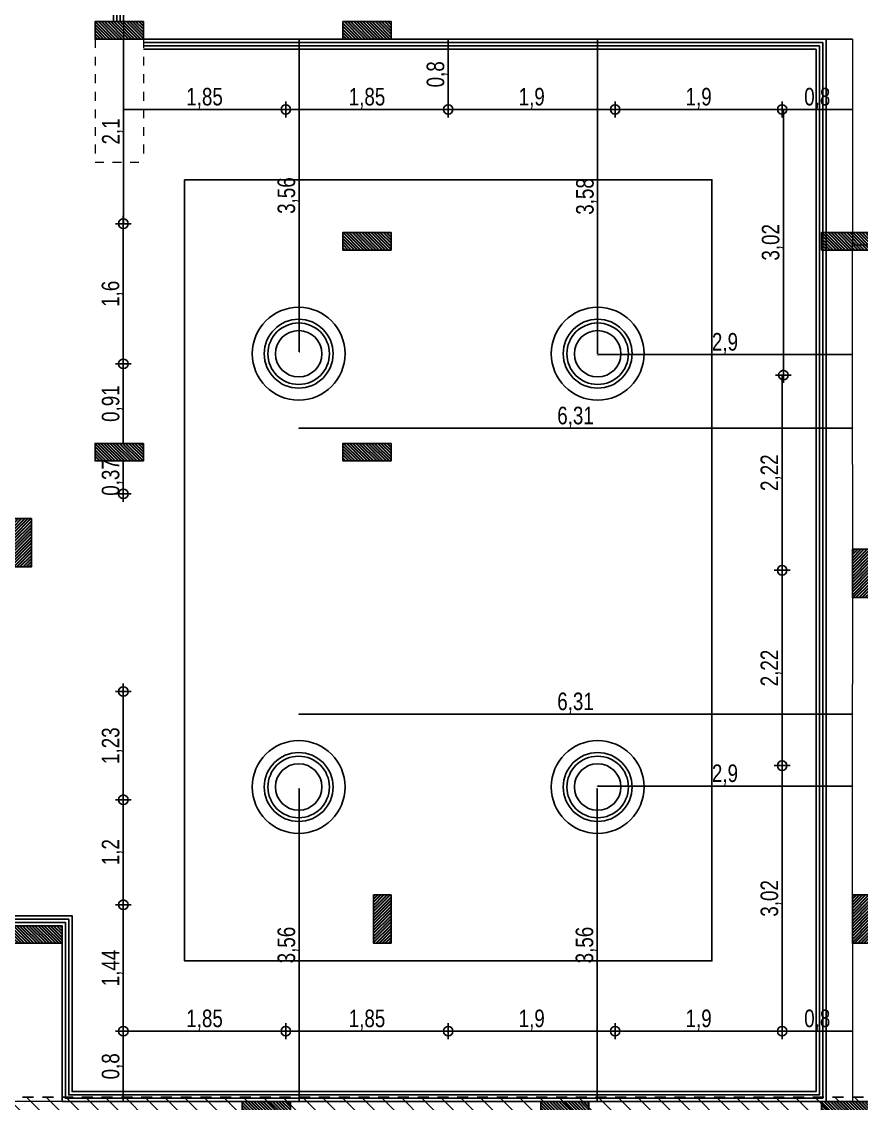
# Model space of a CAD drawing. Header units: inches. Extents: x -279 to 561, y -345 to 342.
# Drawn here: x -215.57 to -206.01, y 82.54 to 94.85 of the extents above; entities that cross this region are included whole.
import ezdxf

# ---------------------------------------------------------------- set-up
doc = ezdxf.new("R2010")
doc.units = ezdxf.units.IN
doc.header["$LTSCALE"] = 0.5
doc.header["$MEASUREMENT"] = 0
doc.linetypes.add('$0$HIDDEN', pattern=[0.375, 0.25, -0.125])
doc.linetypes.add('HIDDEN', pattern=[0.375, 0.25, -0.125])
for name, color, linetype, lineweight in [('.', 14, 'Continuous', 9), ('A-WALL', 113, 'Continuous', 13), ('columns', 5, 'Continuous', 30), ('es.writing', 144, 'Continuous', 9)]:
    doc.layers.add(name, color=color, linetype=linetype, lineweight=lineweight)
for name, color, linetype in [('ceiling', 4, 'Continuous'), ('CEILING FIXTURES LEGENDS$0$E-LTG', 1, 'Continuous'), ('COULMN', 5, 'Continuous'), ('S-DIM', 7, 'Continuous'), ('WAL', 7, 'Continuous')]:
    doc.layers.add(name, color=color, linetype=linetype)
doc.styles.add('ROM', font='AGENCYR.TTF', dxfattribs={"width": 0.8})
doc.styles.get("Standard").update_dxf_attribs({"font": 'arial.ttf'})
doc.dimstyles.new('Copy(9) of ISO-25', dxfattribs={"dimtxt": 0.2, "dimasz": 0.02, "dimexe": 0.05, "dimexo": 0.05, "dimgap": 0.02, "dimtad": 1, "dimtxsty": 'ROM', "dimblk": 'ARCHTICK', "dimcen": 0.03, "dimse1": 1, "dimse2": 1, "dimclrd": 248, "dimclrt": 248, "dimadec": 0, "dimazin": 0, "dimtfac": 1, "dimtmove": 0, "dimatfit": 3, "dimldrblk": 'DOT', "dimfxl": 1, "dimarcsym": 0})
doc.dimstyles.get("Standard").update_dxf_attribs({"dimtxt": 0.18, "dimasz": 0.18, "dimexe": 0.18, "dimexo": 0.0625, "dimgap": 0.09, "dimtad": 0, "dimtih": 1, "dimtoh": 1, "dimzin": 0, "dimdsep": 46, "dimtxsty": 'Standard', "dimcen": 0.09, "dimadec": 0, "dimazin": 0, "dimtfac": 1, "dimtofl": 0, "dimtmove": 0, "dimatfit": 3, "dimfxl": 1, "dimtolj": 1, "dimtzin": 0, "dimarcsym": 0})
pattern_1 = [(44.999999994, (-401352.823026, -809058.279867), (-0.01767766952786, 0.0176776695315), [])]
pattern_2 = [(224.999999994, (401330.29777, 809051.61922), (0.01767766952786, -0.0176776695315), [])]

# ---------------------------------------------------------------- blocks, each defined once
blk = doc.blocks.new('fbv b')
at = {"layer": '.'}
h = blk.add_hatch(dxfattribs=at)
h.set_pattern_fill('ANSI31', color=8, scale=0.05)
h.set_pattern_definition([(45, (33, 0), (-0.1122532, 0.1122532), [])])
h.paths.add_polyline_path([(1.127, 9.159), (-18.853, 9.159), (-18.853, -15.841), (1.127, -15.841)])
h.paths.add_polyline_path([(0.877, -15.591), (-18.603, -15.591), (-18.603, 8.909), (0.877, 8.909)], flags=16)
at = {"layer": 'columns', "true_color": 0x105689}
h = blk.add_hatch(dxfattribs=at)
h.set_pattern_fill('ANSI31', color=146, scale=0.2, angle=-1080)
h.set_pattern_definition([(44.999999994, (-401350.423026, -809050.004867), (-0.01767766952786, 0.0176776695315), [])])
h.paths.add_polyline_path([(-8.763, 3.809), (-8.963, 3.809), (-8.963, 3.259), (-8.763, 3.259)])
h = blk.add_hatch(dxfattribs=at)
h.set_pattern_fill('ANSI31', color=146, scale=0.2, angle=-1170)
h.set_pattern_definition([(314.999999994, (-809066.182293, 401345.269137), (0.0176776695315, 0.01767766952786), [])])
h.paths.add_polyline_path([(-4.807, 3.609), (-4.807, 3.809), (-5.357, 3.809), (-5.357, 3.609)])
h = blk.add_hatch(dxfattribs=at)
h.set_pattern_fill('ANSI31', color=146, scale=0.2, angle=-1170)
h.set_pattern_definition([(314.999999994, (-809070.466233, 401345.269137), (0.0176776695315, 0.01767766952786), [])])
h.paths.add_polyline_path([(-0.873, 3.609), (-0.873, 3.809), (-1.423, 3.809), (-1.423, 3.609)])
at = {"layer": 'columns'}
h = blk.add_hatch(dxfattribs=at)
h.set_pattern_fill('ANSI31', color=3, scale=0.2, angle=-1260)
h.set_pattern_definition([(224.999999994, (401342.58777, 809072.852344), (0.01767766952786, -0.0176776695315), [])])
h.paths.add_polyline_path([(0.927, 3.259), (1.127, 3.259), (1.127, 3.809), (0.927, 3.809)])
h = blk.add_hatch(dxfattribs=at)
h.set_pattern_fill('ANSI31', color=3, scale=0.2, angle=-1260)
h.set_pattern_definition([(224.999999994, (401342.58777, 809069.652344), (0.01767766952786, -0.0176776695315), [])])
h.paths.add_polyline_path([(0.927, 0.059), (1.127, 0.059), (1.127, 0.609), (0.927, 0.609)])
h = blk.add_hatch(dxfattribs=at)
h.set_pattern_fill('ANSI31', color=3, scale=0.2, angle=-1260)
h.set_pattern_definition(pattern_2)
h.paths.add_polyline_path([(-11.363, -2.194), (-11.163, -2.194), (-11.163, -1.644), (-11.363, -1.644)])
at = {"layer": 'columns', "true_color": 0x105689}
h = blk.add_hatch(dxfattribs=at)
h.set_pattern_fill('ANSI31', color=146, scale=0.2, angle=-1080)
h.set_pattern_definition([(44.999999994, (-401350.423026, -809055.45799), (-0.01767766952786, 0.0176776695315), [])])
h.paths.add_polyline_path([(-8.763, -1.644), (-8.963, -1.644), (-8.963, -2.194), (-8.763, -2.194)])
at = {"layer": 'columns'}
h = blk.add_hatch(dxfattribs=at)
h.set_pattern_fill('ANSI31', color=3, scale=0.2, angle=-1260)
h.set_pattern_definition(pattern_2)
h.paths.add_polyline_path([(-6.363, -1.644), (-6.563, -1.644), (-6.563, -2.194), (-6.363, -2.194)])
at = {"layer": 'columns', "true_color": 0x105689}
h = blk.add_hatch(dxfattribs=at)
h.set_pattern_fill('ANSI31', color=146, scale=0.2, angle=-1350)
h.set_pattern_definition([(134.999999994, (809052.390978, -401327.524783), (-0.0176776695315, -0.01767766952786), [])])
h.paths.add_polyline_path([(-0.873, -1.844), (-0.873, -1.644), (-1.423, -1.644), (-1.423, -1.844)])
at = {"layer": 'columns'}
h = blk.add_hatch(dxfattribs=at)
h.set_pattern_fill('ANSI31', color=3, scale=0.2, angle=-1260)
h.set_pattern_definition([(224.999999994, (401342.58777, 809066.252344), (0.01767766952786, -0.0176776695315), [])])
h.paths.add_polyline_path([(0.927, -3.341), (1.127, -3.341), (1.127, -2.791), (0.927, -2.791)])
h = blk.add_hatch(dxfattribs=at)
h.set_pattern_fill('ANSI31', color=6, scale=0.2, angle=-1080)
h.set_pattern_definition(pattern_1)
h.paths.add_polyline_path([(-11.163, -4.466), (-11.363, -4.466), (-11.363, -5.016), (-11.163, -5.016)])
h = blk.add_hatch(dxfattribs=at)
h.set_pattern_fill('ANSI31', color=6, scale=0.2, angle=-1080)
h.set_pattern_definition(pattern_1)
h.paths.add_polyline_path([(-6.563, -5.016), (-6.363, -5.016), (-6.363, -4.466), (-6.563, -4.466)])
at = {"layer": 'columns', "true_color": 0x105689}
h = blk.add_hatch(dxfattribs=at)
h.set_pattern_fill('ANSI31', color=146, scale=0.2, angle=-1260)
h.set_pattern_definition([(224.999999994, (401324.80777, 809047.872344), (0.01767766952786, -0.0176776695315), [])])
h.paths.add_polyline_path([(-0.873, -5.391), (-1.073, -5.391), (-1.073, -5.941), (-0.873, -5.941)])
h = blk.add_hatch(dxfattribs=at)
h.set_pattern_fill('ANSI31', color=146, scale=0.2, angle=-1170)
h.set_pattern_definition([(314.999999994, (-809065.832293, 401335.719137), (0.0176776695315, 0.01767766952786), [])])
h.paths.add_polyline_path([(-5.157, -5.941), (-5.157, -5.741), (-5.707, -5.741), (-5.707, -5.941)])
at = {"color": 1, "linetype": '$0$HIDDEN'}
blk.add_lwpolyline([(-18.603, 8.909), (0.877, 8.909), (0.877, -15.591), (-18.603, -15.591)], close=True, dxfattribs=at)
at = {"layer": 'COULMN'}
for points in [[(-8.763, 3.809), (-8.963, 3.809), (-8.963, 3.259), (-8.763, 3.259)], [(-5.357, 3.609), (-5.357, 3.809), (-4.807, 3.809), (-4.807, 3.609)], [(-1.423, 3.609), (-1.423, 3.809), (-0.873, 3.809), (-0.873, 3.609)], [(-8.763, -1.644), (-8.963, -1.644), (-8.963, -2.194), (-8.763, -2.194)], [(-1.423, -1.844), (-1.423, -1.644), (-0.873, -1.644), (-0.873, -1.844)], [(-0.873, -5.941), (-1.073, -5.941), (-1.073, -5.391), (-0.873, -5.391)], [(-5.707, -5.941), (-5.707, -5.741), (-5.157, -5.741), (-5.157, -5.941)]]:
    blk.add_lwpolyline(points, close=True, dxfattribs=at)
at = {"layer": 'COULMN', "color": 3}
for points in [[(0.927, 3.809), (1.127, 3.809), (1.127, 3.259), (0.927, 3.259)], [(0.927, 0.609), (1.127, 0.609), (1.127, 0.059), (0.927, 0.059)], [(-11.363, -2.194), (-11.163, -2.194), (-11.163, -1.644), (-11.363, -1.644)], [(-6.363, -2.194), (-6.563, -2.194), (-6.563, -1.644), (-6.363, -1.644)], [(0.927, -2.791), (1.127, -2.791), (1.127, -3.341), (0.927, -3.341)]]:
    blk.add_lwpolyline(points, close=True, dxfattribs=at)
at = {"layer": 'COULMN', "color": 6}
for points in [[(-11.163, -4.466), (-11.363, -4.466), (-11.363, -5.016), (-11.163, -5.016)], [(-6.563, -4.466), (-6.363, -4.466), (-6.363, -5.016), (-6.563, -5.016)]]:
    blk.add_lwpolyline(points, close=True, dxfattribs=at)
blk = doc.blocks.new('l')
at = {"layer": 'CEILING FIXTURES LEGENDS$0$E-LTG'}
for p, q in [((54.362, -60.549), (54.542, -60.549)), ((54.452, -60.459), (54.452, -60.639))]:
    blk.add_line(p, q, dxfattribs=at)
blk.add_circle((54.452, -60.549), 0.0541, dxfattribs=at)
blk = doc.blocks.new('_ArchTick')
at = {"color": 0, "linetype": 'ByBlock', "const_width": 0.15}
blk.add_lwpolyline([(-0.5, -0.5), (0.5, 0.5)], dxfattribs=at)
blk = doc.blocks.new('*D161')
at = {"layer": 'Defpoints', "color": 0, "transparency": 16777216}
for p in [(-214.411, 94.652), (-214.415, 92.552), (-214.411, 92.552)]:
    blk.add_point(p, dxfattribs=at)
at = {"layer": 'WAL', "color": 248, "lineweight": -2, "transparency": 16777216}
blk.add_line((-214.411, 94.652), (-214.411, 92.552), dxfattribs=at)
at = {"layer": 'WAL', "color": 248, "lineweight": -2, "transparency": 16777216, "xscale": 0.02, "yscale": 0.02, "zscale": 0.02}
for p, rotation in [((-214.411, 94.652), 90), ((-214.411, 92.552), 270)]:
    blk.add_blockref('_ArchTick', p, dxfattribs=dict(at, rotation=rotation))
at = {"layer": 'WAL', "color": 248, "transparency": 16777216, "insert": (-214.538, 93.602), "char_height": 0.2, "attachment_point": 5, "rotation": 90, "style": 'ROM'}
blk.add_mtext('2,1', dxfattribs=at)
blk = doc.blocks.new('_DOT')
at = {"color": 0, "linetype": 'ByBlock'}
blk.add_line((-0.5, 0), (-1, 0), dxfattribs=at)
at = {"color": 0, "linetype": 'ByBlock', "const_width": 0.5}
blk.add_lwpolyline([(-0.25, 0, 1), (0.25, 0, 1)], format="xyb", close=True, dxfattribs=at)
blk = doc.blocks.new('*D162')
at = {"layer": 'Defpoints', "color": 0, "transparency": 16777216}
for p in [(-214.415, 92.552), (-214.415, 90.957), (-214.415, 90.957)]:
    blk.add_point(p, dxfattribs=at)
at = {"layer": 'WAL', "color": 248, "lineweight": -2, "transparency": 16777216}
blk.add_line((-214.415, 92.552), (-214.415, 90.957), dxfattribs=at)
at = {"layer": 'WAL', "color": 248, "lineweight": -2, "transparency": 16777216, "xscale": 0.02, "yscale": 0.02, "zscale": 0.02}
for p, rotation in [((-214.415, 92.552), 90), ((-214.415, 90.957), 270)]:
    blk.add_blockref('_ArchTick', p, dxfattribs=dict(at, rotation=rotation))
at = {"layer": 'WAL', "color": 248, "transparency": 16777216, "insert": (-214.542, 91.754), "char_height": 0.2, "attachment_point": 5, "rotation": 90, "style": 'ROM'}
blk.add_mtext('1,6', dxfattribs=at)
blk = doc.blocks.new('*D163')
at = {"layer": 'Defpoints', "color": 0, "transparency": 16777216}
for p in [(-214.414, 90.957), (-214.414, 90.052), (-214.414, 90.052)]:
    blk.add_point(p, dxfattribs=at)
at = {"layer": 'WAL', "color": 248, "lineweight": -2, "transparency": 16777216}
blk.add_line((-214.414, 90.957), (-214.414, 90.052), dxfattribs=at)
at = {"layer": 'WAL', "color": 248, "lineweight": -2, "transparency": 16777216, "xscale": 0.02, "yscale": 0.02, "zscale": 0.02}
for p, rotation in [((-214.414, 90.957), 90), ((-214.414, 90.052), 270)]:
    blk.add_blockref('_ArchTick', p, dxfattribs=dict(at, rotation=rotation))
at = {"layer": 'WAL', "color": 248, "transparency": 16777216, "insert": (-214.541, 90.504), "char_height": 0.2, "attachment_point": 5, "rotation": 90, "style": 'ROM'}
blk.add_mtext('0,91', dxfattribs=at)
blk = doc.blocks.new('*D363')
at = {"layer": 'Defpoints', "color": 0, "transparency": 16777216}
for p in [(-214.414, 89.852), (-214.414, 89.852), (-214.414, 89.477)]:
    blk.add_point(p, dxfattribs=at)
at = {"layer": 'WAL', "color": 248, "lineweight": -2, "transparency": 16777216}
blk.add_line((-214.414, 89.477), (-214.414, 89.852), dxfattribs=at)
at = {"layer": 'WAL', "color": 248, "lineweight": -2, "transparency": 16777216, "xscale": 0.02, "yscale": 0.02, "zscale": 0.02}
for p, rotation in [((-214.414, 89.852), 90), ((-214.414, 89.477), 270)]:
    blk.add_blockref('_ArchTick', p, dxfattribs=dict(at, rotation=rotation))
at = {"layer": 'WAL', "color": 248, "transparency": 16777216, "insert": (-214.541, 89.664), "char_height": 0.2, "attachment_point": 5, "rotation": 90, "style": 'ROM'}
blk.add_mtext('0,37', dxfattribs=at)
blk = doc.blocks.new('*D364')
at = {"layer": 'Defpoints', "color": 0, "transparency": 16777216}
for p in [(-214.414, 87.227), (-214.414, 85.996), (-214.414, 85.996)]:
    blk.add_point(p, dxfattribs=at)
at = {"layer": 'WAL', "color": 248, "lineweight": -2, "transparency": 16777216}
blk.add_line((-214.414, 87.227), (-214.414, 85.996), dxfattribs=at)
at = {"layer": 'WAL', "color": 248, "lineweight": -2, "transparency": 16777216, "xscale": 0.02, "yscale": 0.02, "zscale": 0.02}
for p, rotation in [((-214.414, 87.227), 90), ((-214.414, 85.996), 270)]:
    blk.add_blockref('_ArchTick', p, dxfattribs=dict(at, rotation=rotation))
at = {"layer": 'WAL', "color": 248, "transparency": 16777216, "insert": (-214.541, 86.611), "char_height": 0.2, "attachment_point": 5, "rotation": 90, "style": 'ROM'}
blk.add_mtext('1,23', dxfattribs=at)
blk = doc.blocks.new('*D365')
at = {"layer": 'Defpoints', "color": 0, "transparency": 16777216}
for p in [(-214.414, 85.996), (-214.414, 84.801), (-214.414, 84.801)]:
    blk.add_point(p, dxfattribs=at)
at = {"layer": 'WAL', "color": 248, "lineweight": -2, "transparency": 16777216}
blk.add_line((-214.414, 85.996), (-214.414, 84.801), dxfattribs=at)
at = {"layer": 'WAL', "color": 248, "lineweight": -2, "transparency": 16777216, "xscale": 0.02, "yscale": 0.02, "zscale": 0.02}
for p, rotation in [((-214.414, 85.996), 90), ((-214.414, 84.801), 270)]:
    blk.add_blockref('_ArchTick', p, dxfattribs=dict(at, rotation=rotation))
at = {"layer": 'WAL', "color": 248, "transparency": 16777216, "insert": (-214.541, 85.399), "char_height": 0.2, "attachment_point": 5, "rotation": 90, "style": 'ROM'}
blk.add_mtext('1,2', dxfattribs=at)
blk = doc.blocks.new('*D366')
at = {"layer": 'Defpoints', "color": 0, "transparency": 16777216}
for p in [(-214.399, 84.801), (-214.414, 83.362), (-214.414, 83.362)]:
    blk.add_point(p, dxfattribs=at)
at = {"layer": 'WAL', "color": 248, "lineweight": -2, "transparency": 16777216}
blk.add_line((-214.414, 84.801), (-214.414, 83.362), dxfattribs=at)
at = {"layer": 'WAL', "color": 248, "lineweight": -2, "transparency": 16777216, "xscale": 0.02, "yscale": 0.02, "zscale": 0.02}
for p, rotation in [((-214.414, 84.801), 90), ((-214.414, 83.362), 270)]:
    blk.add_blockref('_ArchTick', p, dxfattribs=dict(at, rotation=rotation))
at = {"layer": 'WAL', "color": 248, "transparency": 16777216, "insert": (-214.541, 84.081), "char_height": 0.2, "attachment_point": 5, "rotation": 90, "style": 'ROM'}
blk.add_mtext('1,44', dxfattribs=at)
blk = doc.blocks.new('*D367')
at = {"layer": 'Defpoints', "color": 0, "transparency": 16777216}
for p in [(-214.414, 83.362), (-214.414, 82.562), (-214.414, 82.562)]:
    blk.add_point(p, dxfattribs=at)
at = {"layer": 'WAL', "color": 248, "lineweight": -2, "transparency": 16777216}
blk.add_line((-214.414, 83.362), (-214.414, 82.562), dxfattribs=at)
at = {"layer": 'WAL', "color": 248, "lineweight": -2, "transparency": 16777216, "xscale": 0.02, "yscale": 0.02, "zscale": 0.02}
for p, rotation in [((-214.414, 83.362), 90), ((-214.414, 82.562), 270)]:
    blk.add_blockref('_ArchTick', p, dxfattribs=dict(at, rotation=rotation))
at = {"layer": 'WAL', "color": 248, "transparency": 16777216, "insert": (-214.541, 82.962), "char_height": 0.2, "attachment_point": 5, "rotation": 90, "style": 'ROM'}
blk.add_mtext('0,8', dxfattribs=at)
blk = doc.blocks.new('*D368')
at = {"layer": 'Defpoints', "color": 0, "transparency": 16777216}
for p in [(-206.911, 83.362), (-206.111, 83.362), (-206.111, 83.362)]:
    blk.add_point(p, dxfattribs=at)
at = {"layer": 'WAL', "color": 248, "lineweight": -2, "transparency": 16777216}
blk.add_line((-206.911, 83.362), (-206.111, 83.362), dxfattribs=at)
at = {"layer": 'WAL', "color": 248, "lineweight": -2, "transparency": 16777216, "xscale": 0.02, "yscale": 0.02, "zscale": 0.02, "rotation": 180}
blk.add_blockref('_ArchTick', (-206.911, 83.362), dxfattribs=at)
at = {"layer": 'WAL', "color": 248, "lineweight": -2, "transparency": 16777216, "xscale": 0.02, "yscale": 0.02, "zscale": 0.02}
blk.add_blockref('_ArchTick', (-206.111, 83.362), dxfattribs=at)
at = {"layer": 'WAL', "color": 248, "transparency": 16777216, "insert": (-206.511, 83.489), "char_height": 0.2, "attachment_point": 5, "style": 'ROM'}
blk.add_mtext('0,8', dxfattribs=at)
blk = doc.blocks.new('*D369')
at = {"layer": 'Defpoints', "color": 0, "transparency": 16777216}
for p in [(-208.813, 83.362), (-208.813, 83.362), (-206.911, 83.362)]:
    blk.add_point(p, dxfattribs=at)
at = {"layer": 'WAL', "color": 248, "lineweight": -2, "transparency": 16777216}
blk.add_line((-206.911, 83.362), (-208.813, 83.362), dxfattribs=at)
at = {"layer": 'WAL', "color": 248, "lineweight": -2, "transparency": 16777216, "xscale": 0.02, "yscale": 0.02, "zscale": 0.02, "rotation": 180}
blk.add_blockref('_ArchTick', (-208.813, 83.362), dxfattribs=at)
at = {"layer": 'WAL', "color": 248, "lineweight": -2, "transparency": 16777216, "xscale": 0.02, "yscale": 0.02, "zscale": 0.02}
blk.add_blockref('_ArchTick', (-206.911, 83.362), dxfattribs=at)
at = {"layer": 'WAL', "color": 248, "transparency": 16777216, "insert": (-207.862, 83.489), "char_height": 0.2, "attachment_point": 5, "style": 'ROM'}
blk.add_mtext('1,9', dxfattribs=at)
blk = doc.blocks.new('*D370')
at = {"layer": 'Defpoints', "color": 0, "transparency": 16777216}
for p in [(-210.714, 83.362), (-210.714, 83.362), (-208.813, 83.362)]:
    blk.add_point(p, dxfattribs=at)
at = {"layer": 'WAL', "color": 248, "lineweight": -2, "transparency": 16777216}
blk.add_line((-208.813, 83.362), (-210.714, 83.362), dxfattribs=at)
at = {"layer": 'WAL', "color": 248, "lineweight": -2, "transparency": 16777216, "xscale": 0.02, "yscale": 0.02, "zscale": 0.02, "rotation": 180}
blk.add_blockref('_ArchTick', (-210.714, 83.362), dxfattribs=at)
at = {"layer": 'WAL', "color": 248, "lineweight": -2, "transparency": 16777216, "xscale": 0.02, "yscale": 0.02, "zscale": 0.02}
blk.add_blockref('_ArchTick', (-208.813, 83.362), dxfattribs=at)
at = {"layer": 'WAL', "color": 248, "transparency": 16777216, "insert": (-209.763, 83.489), "char_height": 0.2, "attachment_point": 5, "style": 'ROM'}
blk.add_mtext('1,9', dxfattribs=at)
blk = doc.blocks.new('*D371')
at = {"layer": 'Defpoints', "color": 0, "transparency": 16777216}
for p in [(-212.564, 83.362), (-212.564, 83.362), (-210.714, 83.362)]:
    blk.add_point(p, dxfattribs=at)
at = {"layer": 'WAL', "color": 248, "lineweight": -2, "transparency": 16777216}
blk.add_line((-210.714, 83.362), (-212.564, 83.362), dxfattribs=at)
at = {"layer": 'WAL', "color": 248, "lineweight": -2, "transparency": 16777216, "xscale": 0.02, "yscale": 0.02, "zscale": 0.02, "rotation": 180}
blk.add_blockref('_ArchTick', (-212.564, 83.362), dxfattribs=at)
at = {"layer": 'WAL', "color": 248, "lineweight": -2, "transparency": 16777216, "xscale": 0.02, "yscale": 0.02, "zscale": 0.02}
blk.add_blockref('_ArchTick', (-210.714, 83.362), dxfattribs=at)
at = {"layer": 'WAL', "color": 248, "transparency": 16777216, "insert": (-211.639, 83.489), "char_height": 0.2, "attachment_point": 5, "style": 'ROM'}
blk.add_mtext('1,85', dxfattribs=at)
blk = doc.blocks.new('*D164')
at = {"layer": 'Defpoints', "color": 0, "transparency": 16777216}
for p in [(-214.414, 83.362), (-214.414, 83.362), (-212.564, 83.362)]:
    blk.add_point(p, dxfattribs=at)
at = {"layer": 'WAL', "color": 248, "lineweight": -2, "transparency": 16777216}
blk.add_line((-212.564, 83.362), (-214.414, 83.362), dxfattribs=at)
at = {"layer": 'WAL', "color": 248, "lineweight": -2, "transparency": 16777216, "xscale": 0.02, "yscale": 0.02, "zscale": 0.02, "rotation": 180}
blk.add_blockref('_ArchTick', (-214.414, 83.362), dxfattribs=at)
at = {"layer": 'WAL', "color": 248, "lineweight": -2, "transparency": 16777216, "xscale": 0.02, "yscale": 0.02, "zscale": 0.02}
blk.add_blockref('_ArchTick', (-212.564, 83.362), dxfattribs=at)
at = {"layer": 'WAL', "color": 248, "transparency": 16777216, "insert": (-213.489, 83.489), "char_height": 0.2, "attachment_point": 5, "style": 'ROM'}
blk.add_mtext('1,85', dxfattribs=at)
blk = doc.blocks.new('*D165')
at = {"layer": 'Defpoints', "color": 0, "transparency": 16777216}
for p in [(-206.911, 93.852), (-206.111, 93.852), (-206.111, 93.852)]:
    blk.add_point(p, dxfattribs=at)
at = {"layer": 'WAL', "color": 248, "lineweight": -2, "transparency": 16777216}
blk.add_line((-206.911, 93.852), (-206.111, 93.852), dxfattribs=at)
at = {"layer": 'WAL', "color": 248, "lineweight": -2, "transparency": 16777216, "xscale": 0.02, "yscale": 0.02, "zscale": 0.02, "rotation": 180}
blk.add_blockref('_ArchTick', (-206.911, 93.852), dxfattribs=at)
at = {"layer": 'WAL', "color": 248, "lineweight": -2, "transparency": 16777216, "xscale": 0.02, "yscale": 0.02, "zscale": 0.02}
blk.add_blockref('_ArchTick', (-206.111, 93.852), dxfattribs=at)
at = {"layer": 'WAL', "color": 248, "transparency": 16777216, "insert": (-206.511, 93.979), "char_height": 0.2, "attachment_point": 5, "style": 'ROM'}
blk.add_mtext('0,8', dxfattribs=at)
blk = doc.blocks.new('*D166')
at = {"layer": 'Defpoints', "color": 0, "transparency": 16777216}
for p in [(-208.813, 93.852), (-208.813, 93.852), (-206.911, 93.852)]:
    blk.add_point(p, dxfattribs=at)
at = {"layer": 'WAL', "color": 248, "lineweight": -2, "transparency": 16777216}
blk.add_line((-206.911, 93.852), (-208.813, 93.852), dxfattribs=at)
at = {"layer": 'WAL', "color": 248, "lineweight": -2, "transparency": 16777216, "xscale": 0.02, "yscale": 0.02, "zscale": 0.02, "rotation": 180}
blk.add_blockref('_ArchTick', (-208.813, 93.852), dxfattribs=at)
at = {"layer": 'WAL', "color": 248, "lineweight": -2, "transparency": 16777216, "xscale": 0.02, "yscale": 0.02, "zscale": 0.02}
blk.add_blockref('_ArchTick', (-206.911, 93.852), dxfattribs=at)
at = {"layer": 'WAL', "color": 248, "transparency": 16777216, "insert": (-207.862, 93.979), "char_height": 0.2, "attachment_point": 5, "style": 'ROM'}
blk.add_mtext('1,9', dxfattribs=at)
blk = doc.blocks.new('*D176')
at = {"layer": 'Defpoints', "color": 0, "transparency": 16777216}
for p in [(-210.714, 93.852), (-210.714, 93.852), (-208.813, 93.852)]:
    blk.add_point(p, dxfattribs=at)
at = {"layer": 'WAL', "color": 248, "lineweight": -2, "transparency": 16777216}
blk.add_line((-208.813, 93.852), (-210.714, 93.852), dxfattribs=at)
at = {"layer": 'WAL', "color": 248, "lineweight": -2, "transparency": 16777216, "xscale": 0.02, "yscale": 0.02, "zscale": 0.02, "rotation": 180}
blk.add_blockref('_ArchTick', (-210.714, 93.852), dxfattribs=at)
at = {"layer": 'WAL', "color": 248, "lineweight": -2, "transparency": 16777216, "xscale": 0.02, "yscale": 0.02, "zscale": 0.02}
blk.add_blockref('_ArchTick', (-208.813, 93.852), dxfattribs=at)
at = {"layer": 'WAL', "color": 248, "transparency": 16777216, "insert": (-209.763, 93.979), "char_height": 0.2, "attachment_point": 5, "style": 'ROM'}
blk.add_mtext('1,9', dxfattribs=at)
blk = doc.blocks.new('*D177')
at = {"layer": 'Defpoints', "color": 0, "transparency": 16777216}
for p in [(-212.564, 93.852), (-212.564, 93.852), (-210.714, 93.852)]:
    blk.add_point(p, dxfattribs=at)
at = {"layer": 'WAL', "color": 248, "lineweight": -2, "transparency": 16777216}
blk.add_line((-210.714, 93.852), (-212.564, 93.852), dxfattribs=at)
at = {"layer": 'WAL', "color": 248, "lineweight": -2, "transparency": 16777216, "xscale": 0.02, "yscale": 0.02, "zscale": 0.02, "rotation": 180}
blk.add_blockref('_ArchTick', (-212.564, 93.852), dxfattribs=at)
at = {"layer": 'WAL', "color": 248, "lineweight": -2, "transparency": 16777216, "xscale": 0.02, "yscale": 0.02, "zscale": 0.02}
blk.add_blockref('_ArchTick', (-210.714, 93.852), dxfattribs=at)
at = {"layer": 'WAL', "color": 248, "transparency": 16777216, "insert": (-211.639, 93.979), "char_height": 0.2, "attachment_point": 5, "style": 'ROM'}
blk.add_mtext('1,85', dxfattribs=at)
blk = doc.blocks.new('*D178')
at = {"layer": 'Defpoints', "color": 0, "transparency": 16777216}
for p in [(-214.414, 93.852), (-214.414, 93.852), (-212.564, 93.852)]:
    blk.add_point(p, dxfattribs=at)
at = {"layer": 'WAL', "color": 248, "lineweight": -2, "transparency": 16777216}
blk.add_line((-212.564, 93.852), (-214.414, 93.852), dxfattribs=at)
at = {"layer": 'WAL', "color": 248, "lineweight": -2, "transparency": 16777216, "xscale": 0.02, "yscale": 0.02, "zscale": 0.02, "rotation": 180}
blk.add_blockref('_ArchTick', (-214.414, 93.852), dxfattribs=at)
at = {"layer": 'WAL', "color": 248, "lineweight": -2, "transparency": 16777216, "xscale": 0.02, "yscale": 0.02, "zscale": 0.02}
blk.add_blockref('_ArchTick', (-212.564, 93.852), dxfattribs=at)
at = {"layer": 'WAL', "color": 248, "transparency": 16777216, "insert": (-213.489, 93.979), "char_height": 0.2, "attachment_point": 5, "style": 'ROM'}
blk.add_mtext('1,85', dxfattribs=at)
blk = doc.blocks.new('*D407')
at = {"layer": 'Defpoints', "color": 0, "transparency": 16777216}
for p in [(-206.911, 93.852), (-206.897, 90.829), (-206.897, 90.829)]:
    blk.add_point(p, dxfattribs=at)
at = {"layer": 'WAL', "color": 248, "lineweight": -2, "transparency": 16777216}
blk.add_line((-206.897, 93.852), (-206.897, 90.829), dxfattribs=at)
at = {"layer": 'WAL', "color": 248, "lineweight": -2, "transparency": 16777216, "xscale": 0.02, "yscale": 0.02, "zscale": 0.02}
for p, rotation in [((-206.897, 93.852), 90), ((-206.897, 90.829), 270)]:
    blk.add_blockref('_ArchTick', p, dxfattribs=dict(at, rotation=rotation))
at = {"layer": 'WAL', "color": 248, "transparency": 16777216, "insert": (-207.024, 92.34), "char_height": 0.2, "attachment_point": 5, "rotation": 90, "style": 'ROM'}
blk.add_mtext('3,02', dxfattribs=at)
blk = doc.blocks.new('*D408')
at = {"layer": 'Defpoints', "color": 0, "transparency": 16777216}
for p in [(-206.897, 90.829), (-206.911, 88.607), (-206.911, 88.607)]:
    blk.add_point(p, dxfattribs=at)
at = {"layer": 'WAL', "color": 248, "lineweight": -2, "transparency": 16777216}
blk.add_line((-206.911, 90.829), (-206.911, 88.607), dxfattribs=at)
at = {"layer": 'WAL', "color": 248, "lineweight": -2, "transparency": 16777216, "xscale": 0.02, "yscale": 0.02, "zscale": 0.02}
for p, rotation in [((-206.911, 90.829), 90), ((-206.911, 88.607), 270)]:
    blk.add_blockref('_ArchTick', p, dxfattribs=dict(at, rotation=rotation))
at = {"layer": 'WAL', "color": 248, "transparency": 16777216, "insert": (-207.038, 89.718), "char_height": 0.2, "attachment_point": 5, "rotation": 90, "style": 'ROM'}
blk.add_mtext('2,22', dxfattribs=at)
blk = doc.blocks.new('*D409')
at = {"layer": 'Defpoints', "color": 0, "transparency": 16777216}
for p in [(-206.911, 88.607), (-206.911, 86.384), (-206.911, 86.384)]:
    blk.add_point(p, dxfattribs=at)
at = {"layer": 'WAL', "color": 248, "lineweight": -2, "transparency": 16777216}
blk.add_line((-206.911, 88.607), (-206.911, 86.384), dxfattribs=at)
at = {"layer": 'WAL', "color": 248, "lineweight": -2, "transparency": 16777216, "xscale": 0.02, "yscale": 0.02, "zscale": 0.02}
for p, rotation in [((-206.911, 88.607), 90), ((-206.911, 86.384), 270)]:
    blk.add_blockref('_ArchTick', p, dxfattribs=dict(at, rotation=rotation))
at = {"layer": 'WAL', "color": 248, "transparency": 16777216, "insert": (-207.038, 87.495), "char_height": 0.2, "attachment_point": 5, "rotation": 90, "style": 'ROM'}
blk.add_mtext('2,22', dxfattribs=at)
blk = doc.blocks.new('*D179')
at = {"layer": 'Defpoints', "color": 0, "transparency": 16777216}
for p in [(-206.911, 86.384), (-206.911, 83.362), (-206.911, 83.362)]:
    blk.add_point(p, dxfattribs=at)
at = {"layer": 'WAL', "color": 248, "lineweight": -2, "transparency": 16777216}
blk.add_line((-206.911, 86.384), (-206.911, 83.362), dxfattribs=at)
at = {"layer": 'WAL', "color": 248, "lineweight": -2, "transparency": 16777216, "xscale": 0.02, "yscale": 0.02, "zscale": 0.02}
for p, rotation in [((-206.911, 86.384), 90), ((-206.911, 83.362), 270)]:
    blk.add_blockref('_ArchTick', p, dxfattribs=dict(at, rotation=rotation))
at = {"layer": 'WAL', "color": 248, "transparency": 16777216, "insert": (-207.038, 84.873), "char_height": 0.2, "attachment_point": 5, "rotation": 90, "style": 'ROM'}
blk.add_mtext('3,02', dxfattribs=at)
blk = doc.blocks.new('*D410')
at = {"layer": 'Defpoints', "color": 0, "transparency": 16777216}
for p in [(-210.714, 94.652), (-210.704, 94.652), (-210.704, 93.852)]:
    blk.add_point(p, dxfattribs=at)
at = {"layer": 'WAL', "color": 248, "lineweight": -2, "transparency": 16777216}
blk.add_line((-210.714, 93.852), (-210.714, 94.652), dxfattribs=at)
at = {"layer": 'WAL', "color": 248, "lineweight": -2, "transparency": 16777216, "xscale": 0.02, "yscale": 0.02, "zscale": 0.02}
for p, rotation in [((-210.714, 94.652), 90), ((-210.714, 93.852), 270)]:
    blk.add_blockref('_ArchTick', p, dxfattribs=dict(at, rotation=rotation))
at = {"layer": 'WAL', "color": 248, "transparency": 16777216, "insert": (-210.841, 94.252), "char_height": 0.2, "attachment_point": 5, "rotation": 90, "style": 'ROM'}
blk.add_mtext('0,8', dxfattribs=at)
blk = doc.blocks.new('*D411')
at = {"layer": 'Defpoints', "color": 0, "transparency": 16777216}
for p in [(-209.012, 91.072), (-206.111, 91.072), (-206.111, 91.062)]:
    blk.add_point(p, dxfattribs=at)
at = {"layer": 'WAL', "color": 248, "lineweight": -2, "transparency": 16777216}
blk.add_line((-209.012, 91.062), (-206.111, 91.062), dxfattribs=at)
at = {"layer": 'WAL', "color": 248, "lineweight": -2, "transparency": 16777216, "xscale": 0.02, "yscale": 0.02, "zscale": 0.02, "rotation": 180}
blk.add_blockref('_ArchTick', (-209.012, 91.062), dxfattribs=at)
at = {"layer": 'WAL', "color": 248, "lineweight": -2, "transparency": 16777216, "xscale": 0.02, "yscale": 0.02, "zscale": 0.02}
blk.add_blockref('_ArchTick', (-206.111, 91.062), dxfattribs=at)
at = {"layer": 'WAL', "color": 248, "transparency": 16777216, "insert": (-207.562, 91.189), "char_height": 0.2, "attachment_point": 5, "style": 'ROM'}
blk.add_mtext('2,9', dxfattribs=at)
blk = doc.blocks.new('*D412')
at = {"layer": 'Defpoints', "color": 0, "transparency": 16777216}
for p in [(-209.012, 94.652), (-209.012, 94.652), (-209.012, 91.072)]:
    blk.add_point(p, dxfattribs=at)
at = {"layer": 'WAL', "color": 248, "lineweight": -2, "transparency": 16777216}
blk.add_line((-209.012, 91.072), (-209.012, 94.652), dxfattribs=at)
at = {"layer": 'WAL', "color": 248, "lineweight": -2, "transparency": 16777216, "xscale": 0.02, "yscale": 0.02, "zscale": 0.02}
for p, rotation in [((-209.012, 94.652), 90), ((-209.012, 91.072), 270)]:
    blk.add_blockref('_ArchTick', p, dxfattribs=dict(at, rotation=rotation))
at = {"layer": 'WAL', "color": 248, "transparency": 16777216, "insert": (-209.139, 92.862), "char_height": 0.2, "attachment_point": 5, "rotation": 90, "style": 'ROM'}
blk.add_mtext('3,58', dxfattribs=at)
blk = doc.blocks.new('*D180')
at = {"layer": 'Defpoints', "color": 0, "transparency": 16777216}
for p in [(-212.412, 94.652), (-212.412, 94.652), (-212.412, 91.092)]:
    blk.add_point(p, dxfattribs=at)
at = {"layer": 'WAL', "color": 248, "lineweight": -2, "transparency": 16777216}
blk.add_line((-212.412, 91.092), (-212.412, 94.652), dxfattribs=at)
at = {"layer": 'WAL', "color": 248, "lineweight": -2, "transparency": 16777216, "xscale": 0.02, "yscale": 0.02, "zscale": 0.02}
for p, rotation in [((-212.412, 94.652), 90), ((-212.412, 91.092), 270)]:
    blk.add_blockref('_ArchTick', p, dxfattribs=dict(at, rotation=rotation))
at = {"layer": 'WAL', "color": 248, "transparency": 16777216, "insert": (-212.539, 92.872), "char_height": 0.2, "attachment_point": 5, "rotation": 90, "style": 'ROM'}
blk.add_mtext('3,56', dxfattribs=at)
blk = doc.blocks.new('*D181')
at = {"layer": 'Defpoints', "color": 0, "transparency": 16777216}
for p in [(-209.012, 86.141), (-206.111, 86.152), (-206.111, 86.141)]:
    blk.add_point(p, dxfattribs=at)
at = {"layer": 'WAL', "color": 248, "lineweight": -2, "transparency": 16777216}
blk.add_line((-209.012, 86.152), (-206.111, 86.152), dxfattribs=at)
at = {"layer": 'WAL', "color": 248, "lineweight": -2, "transparency": 16777216, "xscale": 0.02, "yscale": 0.02, "zscale": 0.02, "rotation": 180}
blk.add_blockref('_ArchTick', (-209.012, 86.152), dxfattribs=at)
at = {"layer": 'WAL', "color": 248, "lineweight": -2, "transparency": 16777216, "xscale": 0.02, "yscale": 0.02, "zscale": 0.02}
blk.add_blockref('_ArchTick', (-206.111, 86.152), dxfattribs=at)
at = {"layer": 'WAL', "color": 248, "transparency": 16777216, "insert": (-207.562, 86.279), "char_height": 0.2, "attachment_point": 5, "style": 'ROM'}
blk.add_mtext('2,9', dxfattribs=at)
blk = doc.blocks.new('*D182')
at = {"layer": 'Defpoints', "color": 0, "transparency": 16777216}
for p in [(-209.017, 86.122), (-209.017, 82.562), (-209.017, 82.562)]:
    blk.add_point(p, dxfattribs=at)
at = {"layer": 'WAL', "color": 248, "lineweight": -2, "transparency": 16777216}
blk.add_line((-209.017, 86.122), (-209.017, 82.562), dxfattribs=at)
at = {"layer": 'WAL', "color": 248, "lineweight": -2, "transparency": 16777216, "xscale": 0.02, "yscale": 0.02, "zscale": 0.02}
for p, rotation in [((-209.017, 86.122), 90), ((-209.017, 82.562), 270)]:
    blk.add_blockref('_ArchTick', p, dxfattribs=dict(at, rotation=rotation))
at = {"layer": 'WAL', "color": 248, "transparency": 16777216, "insert": (-209.144, 84.342), "char_height": 0.2, "attachment_point": 5, "rotation": 90, "style": 'ROM'}
blk.add_mtext('3,56', dxfattribs=at)
blk = doc.blocks.new('*D183')
at = {"layer": 'Defpoints', "color": 0, "transparency": 16777216}
for p in [(-212.412, 86.122), (-212.412, 82.562), (-212.412, 82.562)]:
    blk.add_point(p, dxfattribs=at)
at = {"layer": 'WAL', "color": 248, "lineweight": -2, "transparency": 16777216}
blk.add_line((-212.412, 86.122), (-212.412, 82.562), dxfattribs=at)
at = {"layer": 'WAL', "color": 248, "lineweight": -2, "transparency": 16777216, "xscale": 0.02, "yscale": 0.02, "zscale": 0.02}
for p, rotation in [((-212.412, 86.122), 90), ((-212.412, 82.562), 270)]:
    blk.add_blockref('_ArchTick', p, dxfattribs=dict(at, rotation=rotation))
at = {"layer": 'WAL', "color": 248, "transparency": 16777216, "insert": (-212.539, 84.342), "char_height": 0.2, "attachment_point": 5, "rotation": 90, "style": 'ROM'}
blk.add_mtext('3,56', dxfattribs=at)
blk = doc.blocks.new('*D413')
at = {"layer": 'Defpoints', "color": 0, "transparency": 16777216}
for p in [(-206.111, 86.969), (-206.111, 86.213), (-212.417, 86.141)]:
    blk.add_point(p, dxfattribs=at)
at = {"layer": 'WAL', "color": 248, "lineweight": -2, "transparency": 16777216}
blk.add_line((-212.417, 86.969), (-206.111, 86.969), dxfattribs=at)
at = {"layer": 'WAL', "color": 248, "lineweight": -2, "transparency": 16777216, "xscale": 0.02, "yscale": 0.02, "zscale": 0.02, "rotation": 180}
blk.add_blockref('_ArchTick', (-212.417, 86.969), dxfattribs=at)
at = {"layer": 'WAL', "color": 248, "lineweight": -2, "transparency": 16777216, "xscale": 0.02, "yscale": 0.02, "zscale": 0.02}
blk.add_blockref('_ArchTick', (-206.111, 86.969), dxfattribs=at)
at = {"layer": 'WAL', "color": 248, "transparency": 16777216, "insert": (-209.264, 87.097), "char_height": 0.2, "attachment_point": 5, "style": 'ROM'}
blk.add_mtext('6,31', dxfattribs=at)
blk = doc.blocks.new('*D184')
at = {"layer": 'Defpoints', "color": 0, "transparency": 16777216}
for p in [(-206.111, 90.223), (-212.417, 89.395), (-206.111, 89.467)]:
    blk.add_point(p, dxfattribs=at)
at = {"layer": 'WAL', "color": 248, "lineweight": -2, "transparency": 16777216}
blk.add_line((-212.417, 90.223), (-206.111, 90.223), dxfattribs=at)
at = {"layer": 'WAL', "color": 248, "lineweight": -2, "transparency": 16777216, "xscale": 0.02, "yscale": 0.02, "zscale": 0.02, "rotation": 180}
blk.add_blockref('_ArchTick', (-212.417, 90.223), dxfattribs=at)
at = {"layer": 'WAL', "color": 248, "lineweight": -2, "transparency": 16777216, "xscale": 0.02, "yscale": 0.02, "zscale": 0.02}
blk.add_blockref('_ArchTick', (-206.111, 90.223), dxfattribs=at)
at = {"layer": 'WAL', "color": 248, "transparency": 16777216, "insert": (-209.264, 90.35), "char_height": 0.2, "attachment_point": 5, "style": 'ROM'}
blk.add_mtext('6,31', dxfattribs=at)
blk = doc.blocks.new('*D1071')
at = {"color": 0, "linetype": 'ByBlock', "lineweight": -2, "transparency": 16777216}
for p, q in [((558.652, 342.279), (558.652, 342.473)), ((560.652, 342.279), (560.652, 342.473)), ((558.832, 342.293), (559.172, 342.293)), ((560.472, 342.293), (560.132, 342.293))]:
    blk.add_line(p, q, dxfattribs=at)
at = {"color": 0, "linetype": 'ByBlock', "transparency": 16777216}
for points in [[(558.832, 342.323), (558.832, 342.263), (558.652, 342.293)], [(560.472, 342.323), (560.472, 342.263), (560.652, 342.293)]]:
    blk.add_solid(points, dxfattribs=at)
at = {"layer": 'Defpoints', "color": 0, "linetype": 'ByBlock', "transparency": 16777216}
for p in [(560.652, 342.293), (558.652, 342.216), (560.652, 342.216)]:
    blk.add_point(p, dxfattribs=at)
at = {"layer": 'Defpoints', "color": 0, "ltscale": 0.5, "transparency": 16777216}
for p in [(-209.5, -305.36), (-209.5, -305.81), (-209.5, -305.81)]:
    blk.add_point(p, dxfattribs=at)
at = {"layer": 'S-DIM', "color": 0, "lineweight": -2, "ltscale": 0.5, "transparency": 16777216}
for p, q in [((-209.5, -305.18), (-209.5, -305)), ((-209.563, -305.36), (-209.68, -305.36)), ((-209.563, -305.81), (-209.68, -305.81)), ((-209.5, -305.99), (-209.5, -306.17))]:
    blk.add_line(p, q, dxfattribs=at)
at = {"layer": 'S-DIM', "color": 0, "ltscale": 0.5, "transparency": 16777216}
for points in [[(-209.53, -305.18), (-209.47, -305.18), (-209.5, -305.36)], [(-209.53, -305.99), (-209.47, -305.99), (-209.5, -305.81)]]:
    blk.add_solid(points, dxfattribs=at)
at = {"color": 0, "linetype": 'ByBlock', "transparency": 16777216, "insert": (559.652, 342.293), "char_height": 0.18, "attachment_point": 5}
blk.add_mtext('\\A1;2.0000', dxfattribs=at)
at = {"layer": 'S-DIM', "color": 0, "ltscale": 0.5, "transparency": 16777216, "insert": (-209.5, -305.585), "char_height": 0.18, "attachment_point": 5}
blk.add_mtext('\\A1;0.45', dxfattribs=at)

msp = doc.modelspace()

# ---------------------------------------------------------------- linework, layer by layer
for p, q in [((-206.111, 94.652), (-206.411, 94.652)), ((-206.411, 94.652), (-206.411, 82.612)), ((-214.736, 90.052), (-214.736, 89.852)), ((-214.186, 90.052), (-214.186, 89.852)), ((-215.111, 84.362), (-215.111, 82.562))]:
    msp.add_line(p, q)
msp.add_lwpolyline([(-214.186, 94.652), (-206.411, 94.652), (-206.411, 82.562), (-215.111, 82.562), (-215.111, 84.562), (-215.661, 84.562), (-215.661, 82.562), (-217.414, 82.562), (-217.414, 84.362), (-219.564, 84.362), (-219.564, 82.562), (-225.361, 82.562), (-225.361, 102.142), (-214.411, 102.142), (-214.411, 100.342), (-215.661, 100.342), (-215.661, 100.142), (-214.411, 100.142), (-214.411, 96.058), (-215.661, 96.058), (-215.661, 95.508), (-214.411, 95.508), (-214.411, 94.852)])
at = {"layer": 'A-WALL', "color": 7}
for p, q in [((-214.411, 101.102), (-214.411, 94.652)), ((-214.411, 94.652), (-210.611, 94.652)), ((-206.111, 94.652), (-210.611, 94.652)), ((-206.111, 94.652), (-206.111, 92.65)), ((-206.111, 92.65), (-206.111, 92.312)), ((-206.111, 92.312), (-205.911, 92.312)), ((-206.111, 89.812), (-206.111, 92.312)), ((-206.111, 89.812), (-206.111, 87.312)), ((-206.111, 84.812), (-206.111, 87.312)), ((-206.111, 84.362), (-206.111, 82.562)), ((-206.111, 82.562), (-225.361, 82.562))]:
    msp.add_line(p, q, dxfattribs=at)
at = {"layer": 'ceiling'}
for points in [[(-214.186, 94.614), (-206.449, 94.614), (-206.449, 82.599), (-215.073, 82.599), (-215.073, 84.599), (-215.699, 84.599), (-215.699, 82.599), (-217.376, 82.599), (-217.376, 84.399), (-219.602, 84.399), (-219.602, 82.599), (-225.323, 82.599), (-225.323, 102.104), (-214.449, 102.104), (-214.449, 100.379), (-215.699, 100.379), (-215.699, 100.104), (-214.449, 100.104), (-214.449, 96.096), (-215.699, 96.096), (-215.699, 95.47), (-214.449, 95.47), (-214.449, 94.852)], [(-214.186, 94.576), (-206.487, 94.576), (-206.487, 82.637), (-215.036, 82.637), (-215.036, 84.637), (-215.737, 84.637), (-215.737, 82.637), (-217.338, 82.637), (-217.338, 84.437), (-219.639, 84.437), (-219.639, 82.637), (-225.286, 82.637), (-225.286, 102.066), (-214.487, 102.066), (-214.487, 100.417), (-215.737, 100.417), (-215.737, 100.066), (-214.487, 100.066), (-214.487, 96.133), (-215.737, 96.133), (-215.737, 95.432), (-214.487, 95.432), (-214.487, 94.852)], [(-214.186, 94.538), (-206.525, 94.538), (-206.525, 82.675), (-214.998, 82.675), (-214.998, 84.675), (-215.775, 84.675), (-215.775, 82.675), (-217.3, 82.675), (-217.3, 84.475), (-219.677, 84.475), (-219.677, 82.675), (-225.248, 82.675), (-225.248, 102.028), (-214.525, 102.028), (-214.525, 100.455), (-215.775, 100.455), (-215.775, 100.028), (-214.525, 100.028), (-214.525, 96.171), (-215.775, 96.171), (-215.775, 95.394), (-214.525, 95.394), (-214.525, 94.852)]]:
    msp.add_lwpolyline(points, dxfattribs=at)
msp.add_lwpolyline([(-213.717, 93.052), (-213.717, 84.162), (-207.711, 84.162), (-207.711, 93.052)], close=True, dxfattribs=at)
at = {"layer": 'CEILING FIXTURES LEGENDS$0$E-LTG'}
for centre, radius in [((-212.417, 91.072), 0.528), ((-209.012, 91.072), 0.528), ((-212.417, 91.072), 0.392), ((-212.417, 91.072), 0.35), ((-209.012, 91.072), 0.392), ((-209.012, 91.072), 0.35), ((-212.417, 91.072), 0.264), ((-209.012, 91.072), 0.264), ((-212.417, 86.141), 0.528), ((-209.012, 86.141), 0.528), ((-212.417, 86.141), 0.392), ((-212.417, 86.141), 0.35), ((-209.012, 86.141), 0.392), ((-209.012, 86.141), 0.35), ((-212.417, 86.141), 0.264), ((-209.012, 86.141), 0.264)]:
    msp.add_circle(centre, radius, dxfattribs=at)
at = {"layer": 'es.writing', "color": 18, "linetype": 'HIDDEN', "lineweight": 5, "ltscale": 0.08, "true_color": 0x000000}
for p, q in [((-214.736, 94.652), (-214.736, 93.252)), ((-214.736, 94.652), (-214.736, 93.252)), ((-214.186, 94.652), (-214.186, 93.252)), ((-214.736, 93.252), (-214.186, 93.252))]:
    msp.add_line(p, q, dxfattribs=at)

# ---------------------------------------------------------------- block references
at = {"layer": 'ceiling'}
for p, rotation in [((-273.113, 39.4), 90.00000000000001), ((-271.263, 39.4), 90.00000000000001), ((-269.362, 39.4), 90.00000000000001), ((-267.46, 39.4), 90.00000000000001), ((-274.963, 38.1), 90), ((-267.46, 31.932), 90.00000000000001)]:
    msp.add_blockref('l', p, dxfattribs=dict(at, rotation=rotation))
at = {"layer": 'ceiling', "xscale": -1, "rotation": 90}
for p in [(-274.963, 145.409), (-274.963, 143.929), (-274.963, 141.679), (-267.46, 137.814)]:
    msp.add_blockref('l', p, dxfattribs=at)
at = {"layer": 'WAL'}
for name, p, rotation in [('fbv b', (-209.72, 83.489), 270), ('l', (-267.446, 36.377), 90.00000000000001), ('l', (-267.46, 34.155), 90.00000000000001)]:
    msp.add_blockref(name, p, dxfattribs=dict(at, rotation=rotation))
at = {"layer": 'WAL', "xscale": -1, "rotation": 90}
for p in [(-274.963, 140.448), (-274.963, 139.253), (-274.963, 137.814), (-273.113, 137.814), (-271.263, 137.814), (-269.362, 137.814)]:
    msp.add_blockref('l', p, dxfattribs=at)

# ---------------------------------------------------------------- dimensions: what is measured, and where the dimension line sits
at = {"layer": 'S-DIM', "ltscale": 0.5}
dim = msp.add_linear_dim(base=(-209.5, -305.81), p1=(-209.5, -305.36), p2=(-209.5, -305.81), angle=90, dimstyle='Standard', dxfattribs=at)
dim.commit()
dim.dimension.update_dxf_attribs({"geometry": '*D1071', "text_midpoint": (-209.5, -305.585)})
at = {"layer": 'WAL'}
for base, p1, p2, angle, picture, middle in [((-214.411, 92.552), (-214.411, 94.652), (-214.415, 92.552), 90, '*D161', (-214.538, 93.602)), ((-212.412, 94.652), (-212.412, 91.092), (-212.412, 94.652), 90, '*D180', (-212.539, 92.872)), ((-210.714, 94.652), (-210.704, 93.852), (-210.704, 94.652), 90, '*D410', (-210.841, 94.252)), ((-209.012, 94.652), (-209.012, 91.072), (-209.012, 94.652), 90, '*D412', (-209.139, 92.862)), ((-206.897, 90.829), (-206.911, 93.852), (-206.897, 90.829), 90, '*D407', (-207.024, 92.34)), ((-214.414534837, 90.956899504), (-214.414534837, 92.551899504), (-214.414534837, 90.956899504), 90, '*D162', (-214.541609406, 91.754399504)), ((-214.4142, 90.0515), (-214.4142, 90.9569), (-214.4142, 90.0515), 90, '*D163', (-214.5412, 90.5042)), ((-206.911, 88.607), (-206.897, 90.829), (-206.911, 88.607), 90, '*D408', (-207.038, 89.718)), ((-214.4142, 89.8515), (-214.4142, 89.4769), (-214.4142, 89.8515), 90, '*D363', (-214.5412, 89.6642)), ((-206.911, 86.384), (-206.911, 88.607), (-206.911, 86.384), 90, '*D409', (-207.038, 87.495)), ((-214.414, 85.996), (-214.414, 87.227), (-214.414, 85.996), 90, '*D364', (-214.541, 86.611)), ((-206.911, 83.362), (-206.911, 86.384), (-206.911, 83.362), 90, '*D179', (-207.038, 84.873)), ((-212.412, 82.562), (-212.412, 86.122), (-212.412, 82.562), 270, '*D183', (-212.539, 84.342)), ((-209.017, 82.562), (-209.017, 86.122), (-209.017, 82.562), 270, '*D182', (-209.144, 84.342)), ((-214.414174485, 84.801040993), (-214.414174485, 85.996040993), (-214.414174485, 84.801040993), 90, '*D365', (-214.541249055, 85.398540993)), ((-214.414, 83.362), (-214.399, 84.801), (-214.414, 83.362), 90, '*D366', (-214.541, 84.081)), ((-214.414, 82.562), (-214.414, 83.362), (-214.414, 82.562), 90, '*D367', (-214.541, 82.962))]:
    dim = msp.add_linear_dim(base=base, p1=p1, p2=p2, angle=angle, dimstyle='Copy(9) of ISO-25', dxfattribs=at)
    dim.commit()
    dim.dimension.update_dxf_attribs({"geometry": picture, "text_midpoint": middle})
for base, p1, p2, picture, middle in [((-214.414, 93.852), (-212.564, 93.852), (-214.414, 93.852), '*D178', (-213.489, 93.979)), ((-212.564, 93.852), (-210.714, 93.852), (-212.564, 93.852), '*D177', (-211.639, 93.979)), ((-210.714, 93.852), (-208.813, 93.852), (-210.714, 93.852), '*D176', (-209.763, 93.979)), ((-208.813, 93.852), (-206.911, 93.852), (-208.813, 93.852), '*D166', (-207.862, 93.979)), ((-206.111, 93.852), (-206.911, 93.852), (-206.111, 93.852), '*D165', (-206.511, 93.979)), ((-206.111, 91.062), (-209.012, 91.072), (-206.111, 91.072), '*D411', (-207.562, 91.189)), ((-206.111, 90.223), (-212.417, 89.395), (-206.111, 89.467), '*D184', (-209.264, 90.35)), ((-206.111, 86.969), (-212.417, 86.141), (-206.111, 86.213), '*D413', (-209.264, 87.097)), ((-206.111, 86.152), (-209.012, 86.141), (-206.111, 86.141), '*D181', (-207.562, 86.279)), ((-214.414, 83.362), (-212.564, 83.362), (-214.414, 83.362), '*D164', (-213.489, 83.489)), ((-212.564, 83.362), (-210.714, 83.362), (-212.564, 83.362), '*D371', (-211.639, 83.489)), ((-210.714, 83.362), (-208.813, 83.362), (-210.714, 83.362), '*D370', (-209.763, 83.489)), ((-208.813, 83.362), (-206.911, 83.362), (-208.813, 83.362), '*D369', (-207.862, 83.489)), ((-206.111, 83.362), (-206.911, 83.362), (-206.111, 83.362), '*D368', (-206.511, 83.489))]:
    dim = msp.add_linear_dim(base=base, p1=p1, p2=p2, dimstyle='Copy(9) of ISO-25', dxfattribs=at)
    dim.commit()
    dim.dimension.update_dxf_attribs({"geometry": picture, "text_midpoint": middle})

doc.saveas('drawing.dxf')
